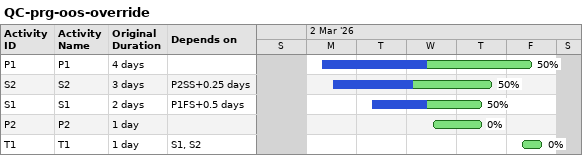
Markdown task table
QC-prg-oos-override

| ID | Task | Original duration | Start | Finish | Predecessors | % complete |
|---|---|---|---|---|---|---|
| P1 | P1 | 4d | 2026-03-02 | 2026-03-06 |  | 50 |
| S2 | S2 | 3d | 2026-03-02 | 2026-03-05 | P2SS+0.25d | 50 |
| S1 | S1 | 2d | 2026-03-03 | 2026-03-05 | P1FS+0.5d | 50 |
| P2 | P2 | 1d | 2026-03-04 | 2026-03-05 |  | 0 |
| T1 | T1 | 1d | 2026-03-06 | 2026-03-06 | S1, S2 | 0 |
